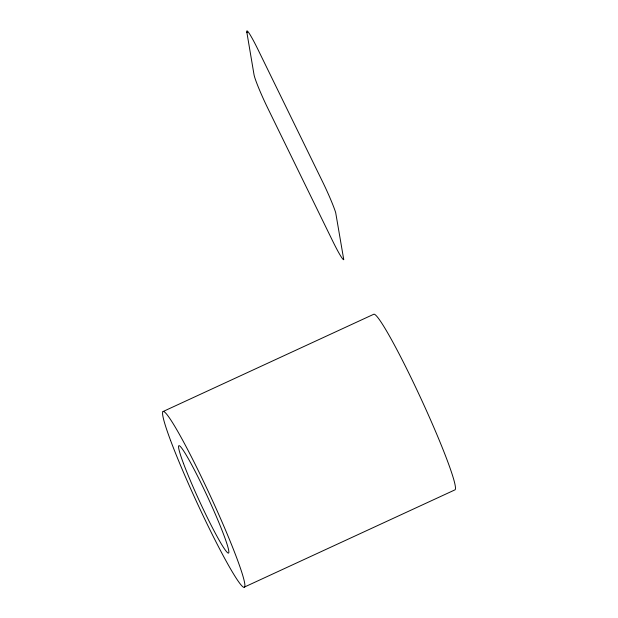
<?xml version="1.0" encoding="UTF-8"?>
<svg xmlns="http://www.w3.org/2000/svg" width="618" height="618" viewBox="0 0 618 618"><rect width="100%" height="100%" fill="white"/><g stroke="black" fill="none" stroke-linecap="round" stroke-linejoin="round"><path stroke-width="0.93" d="M163.021 411.542L373.681 314.292A96.748 7.478 65.2 0 1 420.479 397.544A96.748 7.478 65.2 0 1 454.979 489.85L244.319 587.1M246.829 32.182A29.788 2.302 65.2 0 1 258 49.587L322.472 181.53A29.788 2.302 65.2 0 1 335.674 212.577L343.762 259.66A29.788 2.302 65.2 0 1 332.654 240.974L267.988 108.629A29.788 2.302 65.2 0 1 253.998 74.546L246.829 32.182L247.169 32.715M170.576 440.456A96.748 7.478 65.2 0 0 241.344 585.285A96.748 7.478 65.2 0 0 199.089 472.229A96.748 7.478 65.2 0 0 170.576 440.456M183.446 463.353A59.112 4.573 65.2 0 0 226.69 551.843A59.112 4.573 65.2 0 0 200.873 482.766A59.112 4.573 65.2 0 0 183.446 463.353"/></g></svg>
